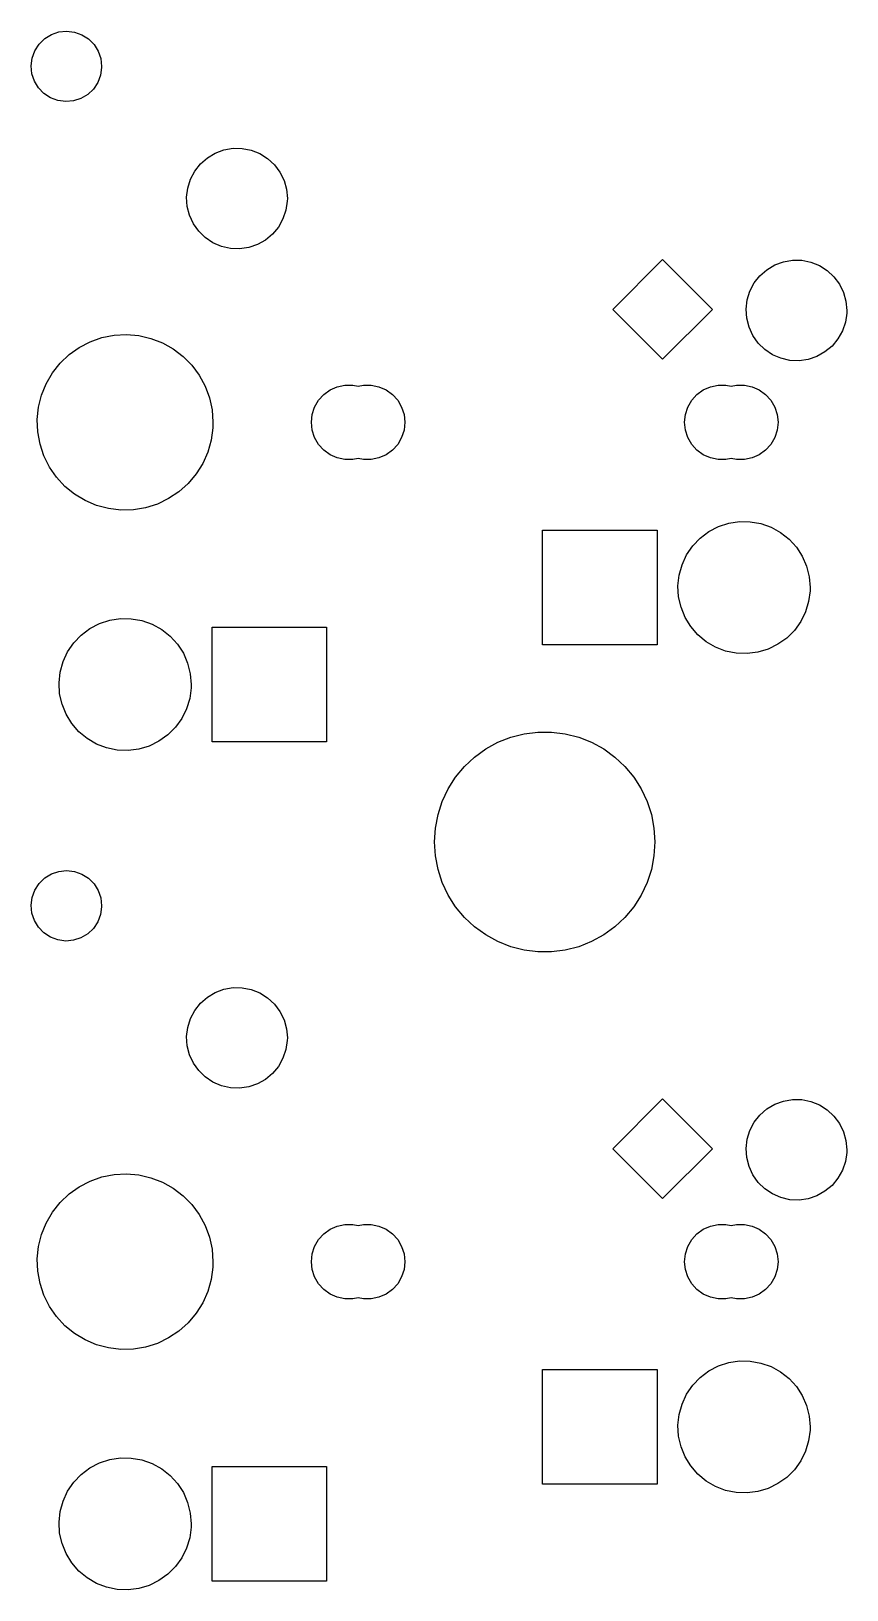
# Model space of a CAD drawing. Extents: x 62 to 249, y -153 to -61.
# Drawn here: x 88.16 to 106.68, y -114.51 to -79.13 of the extents above; entities that cross this region are included whole.
import ezdxf

# ---------------------------------------------------------------- set-up
doc = ezdxf.new("R2010")
doc.units = 0
doc.layers.add('BLACK', color=7, linetype='CONTINUOUS')

msp = doc.modelspace()

# ---------------------------------------------------------------- linework, layer by layer
at = {"layer": 'BLACK', "linetype": 'CONTINUOUS'}
for p, q in [((88.4722, -79.3029), (88.6241, -79.2094)), ((88.6241, -79.2094), (88.7929, -79.1519)), ((88.7929, -79.1519), (88.9703, -79.1333)), ((88.9703, -79.1333), (89.1474, -79.1544)), ((89.1474, -79.1544), (89.3154, -79.2142)), ((89.3154, -79.2142), (89.466, -79.3098)), ((88.1871, -79.7452), (88.2481, -79.5776)), ((88.2481, -79.5776), (88.3448, -79.4277)), ((88.3448, -79.4277), (88.4722, -79.3029)), ((89.466, -79.3098), (89.5917, -79.4364)), ((89.5917, -79.4364), (89.6862, -79.5876)), ((89.6862, -79.5876), (89.7448, -79.756)), ((88.1648, -79.9221), (88.1871, -79.7452)), ((88.1822, -80.0996), (88.1648, -79.9221)), ((89.7448, -79.756), (89.7647, -79.9333)), ((89.7647, -79.9333), (89.7644, -79.9556)), ((88.2385, -80.2688), (88.1822, -80.0996)), ((88.3309, -80.4214), (88.2385, -80.2688)), ((89.6762, -80.299), (89.5776, -80.4475)), ((89.7396, -80.1322), (89.6762, -80.299)), ((89.7644, -79.9556), (89.7396, -80.1322)), ((88.4548, -80.5497), (88.3309, -80.4214)), ((88.604, -80.6474), (88.4548, -80.5497)), ((88.7712, -80.7095), (88.604, -80.6474)), ((89.4484, -80.5705), (89.2952, -80.6618)), ((89.5776, -80.4475), (89.4484, -80.5705)), ((88.948, -80.7331), (88.7712, -80.7095)), ((89.1256, -80.7169), (88.948, -80.7331)), ((89.2952, -80.6618), (89.1256, -80.7169)), ((92.0079, -82.1442), (92.1652, -82.0063)), ((92.1652, -82.0063), (92.3449, -81.8993)), ((92.3449, -81.8993), (92.5412, -81.8269)), ((92.5412, -81.8269), (92.7473, -81.7915)), ((92.7473, -81.7915), (92.9565, -81.7943)), ((92.9565, -81.7943), (93.1616, -81.8351)), ((93.1616, -81.8351), (93.3559, -81.9126)), ((93.3559, -81.9126), (93.5328, -82.0242)), ((93.5328, -82.0242), (93.6864, -82.1662)), ((91.781, -82.4936), (91.8784, -82.3085)), ((91.8784, -82.3085), (92.0079, -82.1442)), ((93.6864, -82.1662), (93.8116, -82.3338)), ((93.8116, -82.3338), (93.9041, -82.5214)), ((91.6944, -82.9011), (91.719, -82.6934)), ((91.719, -82.6934), (91.781, -82.4936)), ((93.9041, -82.5214), (93.9609, -82.7227)), ((93.9609, -82.7227), (93.98, -82.931)), ((91.7081, -83.1098), (91.6944, -82.9011)), ((91.7596, -83.3125), (91.7081, -83.1098)), ((93.9784, -82.9908), (93.9484, -83.1978)), ((93.98, -82.931), (93.9784, -82.9908)), ((91.8471, -83.5025), (91.7596, -83.3125)), ((93.8812, -83.3959), (93.779, -83.5784)), ((93.9484, -83.1978), (93.8812, -83.3959)), ((91.9679, -83.6733), (91.8471, -83.5025)), ((92.1177, -83.8193), (91.9679, -83.6733)), ((92.2916, -83.9355), (92.1177, -83.8193)), ((93.6452, -83.7392), (93.4844, -83.873)), ((93.779, -83.5784), (93.6452, -83.7392)), ((92.4838, -84.0181), (92.2916, -83.9355)), ((92.6878, -84.0642), (92.4838, -84.0181)), ((92.8968, -84.0724), (92.6878, -84.0642)), ((93.1038, -84.0424), (92.8968, -84.0724)), ((93.3019, -83.9752), (93.1038, -84.0424)), ((93.4844, -83.873), (93.3019, -83.9752)), ((101.368, -85.4487), (102.499, -84.3173)), ((102.499, -84.3173), (103.631, -85.4487)), ((104.708, -84.6842), (104.865, -84.5463)), ((104.865, -84.5463), (105.045, -84.4393)), ((105.045, -84.4393), (105.241, -84.3669)), ((105.241, -84.3669), (105.447, -84.3315)), ((105.447, -84.3315), (105.656, -84.3343)), ((105.656, -84.3343), (105.862, -84.3751)), ((105.862, -84.3751), (106.056, -84.4526)), ((106.056, -84.4526), (106.233, -84.5642)), ((104.481, -85.0336), (104.578, -84.8485)), ((104.578, -84.8485), (104.708, -84.6842)), ((106.233, -84.5642), (106.386, -84.7062)), ((106.386, -84.7062), (106.512, -84.8738)), ((106.512, -84.8738), (106.604, -85.0614)), ((104.394, -85.4411), (104.419, -85.2334)), ((104.419, -85.2334), (104.481, -85.0336)), ((106.604, -85.0614), (106.661, -85.2627)), ((102.499, -86.5801), (101.368, -85.4487)), ((103.631, -85.4487), (102.499, -86.5801)), ((104.408, -85.6498), (104.394, -85.4411)), ((106.678, -85.5308), (106.648, -85.7378)), ((106.661, -85.2627), (106.68, -85.471)), ((106.68, -85.471), (106.678, -85.5308)), ((104.46, -85.8525), (104.408, -85.6498)), ((104.547, -86.0425), (104.46, -85.8525)), ((106.581, -85.9359), (106.479, -86.1184)), ((106.648, -85.7378), (106.581, -85.9359)), ((89.026, -86.4747), (89.2552, -86.3109)), ((89.2552, -86.3109), (89.5051, -86.1811)), ((89.5051, -86.1811), (89.7709, -86.0878)), ((89.7709, -86.0878), (90.0471, -86.0328)), ((90.0471, -86.0328), (90.3283, -86.0173)), ((90.3283, -86.0173), (90.6089, -86.0416)), ((90.6089, -86.0416), (90.8833, -86.1052)), ((90.8833, -86.1052), (91.146, -86.2069)), ((91.146, -86.2069), (91.3917, -86.3445)), ((104.668, -86.2133), (104.547, -86.0425)), ((104.818, -86.3593), (104.668, -86.2133)), ((106.345, -86.2792), (106.184, -86.413)), ((106.479, -86.1184), (106.345, -86.2792)), ((88.6479, -86.8903), (88.8222, -86.6691)), ((88.8222, -86.6691), (89.026, -86.4747)), ((91.3917, -86.3445), (91.6156, -86.5154)), ((91.6156, -86.5154), (91.8132, -86.7161)), ((104.992, -86.4755), (104.818, -86.3593)), ((105.184, -86.5581), (104.992, -86.4755)), ((105.388, -86.6042), (105.184, -86.5581)), ((105.597, -86.6124), (105.388, -86.6042)), ((105.804, -86.5824), (105.597, -86.6124)), ((106.002, -86.5152), (105.804, -86.5824)), ((106.184, -86.413), (106.002, -86.5152)), ((88.5064, -87.1338), (88.6479, -86.8903)), ((91.8132, -86.7161), (91.9805, -86.9426)), ((91.9805, -86.9426), (92.1142, -87.1905)), ((88.4007, -87.3949), (88.5064, -87.1338)), ((92.1142, -87.1905), (92.2117, -87.4547)), ((94.8076, -87.3787), (94.9515, -87.2741)), ((94.9515, -87.2741), (95.1141, -87.2017)), ((95.1141, -87.2017), (95.2881, -87.1648)), ((95.2881, -87.1648), (95.4659, -87.1648)), ((95.4659, -87.1648), (95.587, -87.1905)), ((95.587, -87.1905), (95.7081, -87.1648)), ((95.7081, -87.1648), (95.8859, -87.1648)), ((95.8859, -87.1648), (96.0599, -87.2017)), ((96.0599, -87.2017), (96.2224, -87.2741)), ((96.2224, -87.2741), (96.3664, -87.3787)), ((103.278, -87.3787), (103.422, -87.2741)), ((103.422, -87.2741), (103.584, -87.2017)), ((103.584, -87.2017), (103.758, -87.1648)), ((103.758, -87.1648), (103.936, -87.1648)), ((103.936, -87.1648), (104.057, -87.1905)), ((104.057, -87.1905), (104.178, -87.1648)), ((104.178, -87.1648), (104.356, -87.1648)), ((104.356, -87.1648), (104.53, -87.2017)), ((104.53, -87.2017), (104.692, -87.2741)), ((104.692, -87.2741), (104.836, -87.3787)), ((88.3041, -87.9484), (88.3328, -87.6682)), ((88.3328, -87.6682), (88.4007, -87.3949)), ((92.2117, -87.4547), (92.271, -87.7301)), ((92.271, -87.7301), (92.2909, -88.011)), ((94.5447, -87.8341), (94.5997, -87.6649)), ((94.5997, -87.6649), (94.6886, -87.5109)), ((94.6886, -87.5109), (94.8076, -87.3787)), ((96.3664, -87.3787), (96.4854, -87.5109)), ((96.4854, -87.5109), (96.5743, -87.6649)), ((96.5743, -87.6649), (96.6293, -87.8341)), ((103.015, -87.8341), (103.07, -87.6649)), ((103.07, -87.6649), (103.159, -87.5109)), ((103.159, -87.5109), (103.278, -87.3787)), ((104.836, -87.3787), (104.955, -87.5109)), ((104.955, -87.5109), (105.044, -87.6649)), ((105.044, -87.6649), (105.099, -87.8341)), ((88.3151, -88.2298), (88.3041, -87.9484)), ((92.2909, -88.011), (92.287, -88.1362)), ((94.5261, -88.011), (94.5447, -87.8341)), ((94.5447, -88.1879), (94.5261, -88.011)), ((96.6293, -87.8341), (96.6479, -88.011)), ((96.6479, -88.011), (96.6293, -88.1879)), ((102.996, -88.011), (103.015, -87.8341)), ((103.015, -88.1879), (102.996, -88.011)), ((105.099, -87.8341), (105.118, -88.011)), ((105.118, -88.011), (105.099, -88.1879)), ((88.3657, -88.5069), (88.3151, -88.2298)), ((92.2495, -88.4153), (92.173, -88.6864)), ((92.287, -88.1362), (92.2495, -88.4153)), ((94.5997, -88.3571), (94.5447, -88.1879)), ((94.6886, -88.5111), (94.5997, -88.3571)), ((96.5743, -88.3571), (96.4854, -88.5111)), ((96.6293, -88.1879), (96.5743, -88.3571)), ((103.07, -88.3571), (103.015, -88.1879)), ((103.159, -88.5111), (103.07, -88.3571)), ((105.044, -88.3571), (104.955, -88.5111)), ((105.099, -88.1879), (105.044, -88.3571)), ((88.4549, -88.774), (88.3657, -88.5069)), ((88.5808, -89.026), (88.4549, -88.774)), ((92.173, -88.6864), (92.0591, -88.944)), ((94.8076, -88.6433), (94.6886, -88.5111)), ((94.9515, -88.7479), (94.8076, -88.6433)), ((95.1141, -88.8203), (94.9515, -88.7479)), ((96.2224, -88.7479), (96.0599, -88.8203)), ((96.3664, -88.6433), (96.2224, -88.7479)), ((96.4854, -88.5111), (96.3664, -88.6433)), ((103.278, -88.6433), (103.159, -88.5111)), ((103.422, -88.7479), (103.278, -88.6433)), ((103.584, -88.8203), (103.422, -88.7479)), ((104.692, -88.7479), (104.53, -88.8203)), ((104.836, -88.6433), (104.692, -88.7479)), ((104.955, -88.5111), (104.836, -88.6433)), ((88.7409, -89.2577), (88.5808, -89.026)), ((92.0591, -88.944), (91.9101, -89.183)), ((95.2881, -88.8572), (95.1141, -88.8203)), ((95.4659, -88.8572), (95.2881, -88.8572)), ((95.587, -88.8315), (95.4659, -88.8572)), ((95.7081, -88.8572), (95.587, -88.8315)), ((95.8859, -88.8572), (95.7081, -88.8572)), ((96.0599, -88.8203), (95.8859, -88.8572)), ((103.758, -88.8572), (103.584, -88.8203)), ((103.936, -88.8572), (103.758, -88.8572)), ((104.057, -88.8315), (103.936, -88.8572)), ((104.178, -88.8572), (104.057, -88.8315)), ((104.356, -88.8572), (104.178, -88.8572)), ((104.53, -88.8203), (104.356, -88.8572)), ((88.9321, -89.4645), (88.7409, -89.2577)), ((89.1505, -89.6423), (88.9321, -89.4645)), ((91.7289, -89.3986), (91.5191, -89.5865)), ((91.9101, -89.183), (91.7289, -89.3986)), ((89.3918, -89.7876), (89.1505, -89.6423)), ((89.6511, -89.8974), (89.3918, -89.7876)), ((91.2849, -89.743), (91.031, -89.8649)), ((91.5191, -89.5865), (91.2849, -89.743)), ((89.9234, -89.9696), (89.6511, -89.8974)), ((90.2031, -90.0027), (89.9234, -89.9696)), ((90.4846, -89.9961), (90.2031, -90.0027)), ((90.7625, -89.9498), (90.4846, -89.9961)), ((91.031, -89.8649), (90.7625, -89.9498)), ((99.772, -93.061), (99.772, -90.461)), ((99.772, -90.461), (102.372, -90.461)), ((102.372, -90.461), (102.372, -93.061)), ((103.351, -90.6393), (103.548, -90.4917)), ((103.548, -90.4917), (103.766, -90.3782)), ((103.766, -90.3782), (103.999, -90.3018)), ((103.999, -90.3018), (104.242, -90.2647)), ((104.242, -90.2647), (104.488, -90.2677)), ((104.488, -90.2677), (104.73, -90.3108)), ((104.73, -90.3108), (104.962, -90.3928)), ((104.962, -90.3928), (105.177, -90.5116)), ((105.177, -90.5116), (105.37, -90.664)), ((103.043, -91.0201), (103.181, -90.817)), ((103.181, -90.817), (103.351, -90.6393)), ((105.37, -90.664), (105.535, -90.8458)), ((105.535, -90.8458), (105.669, -91.0522)), ((102.874, -91.4799), (102.939, -91.2431)), ((102.939, -91.2431), (103.043, -91.0201)), ((105.669, -91.0522), (105.767, -91.2776)), ((102.847, -91.7244), (102.874, -91.4799)), ((105.767, -91.2776), (105.827, -91.516)), ((105.827, -91.516), (105.847, -91.761)), ((102.862, -91.9698), (102.847, -91.7244)), ((102.916, -92.2096), (102.862, -91.9698)), ((105.845, -91.8343), (105.813, -92.078)), ((105.847, -91.761), (105.845, -91.8343)), ((103.008, -92.4373), (102.916, -92.2096)), ((105.742, -92.3132), (105.633, -92.5336)), ((105.813, -92.078), (105.742, -92.3132)), ((89.4977, -92.6917), (89.7157, -92.5782)), ((89.7157, -92.5782), (89.9494, -92.5018)), ((89.9494, -92.5018), (90.1924, -92.4647)), ((90.1924, -92.4647), (90.4382, -92.4677)), ((90.4382, -92.4677), (90.6802, -92.5108)), ((90.6802, -92.5108), (90.9119, -92.5928)), ((90.9119, -92.5928), (91.1271, -92.7116)), ((92.272, -95.261), (92.272, -92.661)), ((92.272, -92.661), (94.872, -92.661)), ((94.872, -92.661), (94.872, -95.261)), ((103.137, -92.6469), (103.008, -92.4373)), ((103.298, -92.8327), (103.137, -92.6469)), ((105.633, -92.5336), (105.489, -92.7332)), ((88.9928, -93.2201), (89.1313, -93.017)), ((89.1313, -93.017), (89.3011, -92.8393)), ((89.3011, -92.8393), (89.4977, -92.6917)), ((91.1271, -92.7116), (91.32, -92.864)), ((91.32, -92.864), (91.4854, -93.0458)), ((103.487, -92.9897), (103.298, -92.8327)), ((103.699, -93.1137), (103.487, -92.9897)), ((105.315, -92.9067), (105.115, -93.0494)), ((105.489, -92.7332), (105.315, -92.9067)), ((88.8893, -93.4431), (88.9928, -93.2201)), ((91.4854, -93.0458), (91.619, -93.2522)), ((91.619, -93.2522), (91.717, -93.4776)), ((102.372, -93.061), (99.772, -93.061)), ((103.929, -93.2014), (103.699, -93.1137)), ((104.169, -93.2504), (103.929, -93.2014)), ((104.415, -93.2595), (104.169, -93.2504)), ((104.659, -93.2282), (104.415, -93.2595)), ((104.894, -93.1576), (104.659, -93.2282)), ((105.115, -93.0494), (104.894, -93.1576)), ((88.7974, -93.9244), (88.8236, -93.6799)), ((88.8236, -93.6799), (88.8893, -93.4431)), ((91.717, -93.4776), (91.7769, -93.716)), ((91.7769, -93.716), (91.797, -93.961)), ((88.8116, -94.1698), (88.7974, -93.9244)), ((91.7952, -94.0343), (91.7631, -94.278)), ((91.797, -93.961), (91.7952, -94.0343)), ((88.8656, -94.4096), (88.8116, -94.1698)), ((88.9581, -94.6373), (88.8656, -94.4096)), ((91.7631, -94.278), (91.6917, -94.5132)), ((89.0866, -94.8469), (88.9581, -94.6373)), ((91.5828, -94.7336), (91.4393, -94.9332)), ((91.6917, -94.5132), (91.5828, -94.7336)), ((89.2475, -95.0327), (89.0866, -94.8469)), ((89.4366, -95.1897), (89.2475, -95.0327)), ((91.2652, -95.1067), (91.0651, -95.2494)), ((91.4393, -94.9332), (91.2652, -95.1067)), ((98.7576, -95.2739), (99.0495, -95.1584)), ((99.0495, -95.1584), (99.3535, -95.0803)), ((99.3535, -95.0803), (99.665, -95.0409)), ((99.665, -95.0409), (99.979, -95.0409)), ((99.979, -95.0409), (100.29, -95.0803)), ((100.29, -95.0803), (100.595, -95.1584)), ((100.595, -95.1584), (100.886, -95.2739)), ((89.6489, -95.3137), (89.4366, -95.1897)), ((89.8785, -95.4014), (89.6489, -95.3137)), ((90.1194, -95.4504), (89.8785, -95.4014)), ((90.365, -95.4595), (90.1194, -95.4504)), ((90.6089, -95.4282), (90.365, -95.4595)), ((90.8443, -95.3576), (90.6089, -95.4282)), ((91.0651, -95.2494), (90.8443, -95.3576)), ((94.872, -95.261), (92.272, -95.261)), ((98.2284, -95.6097), (98.4824, -95.4252)), ((98.4824, -95.4252), (98.7576, -95.2739)), ((100.886, -95.2739), (101.162, -95.4252)), ((101.162, -95.4252), (101.416, -95.6097)), ((97.7995, -96.0665), (97.9996, -95.8246)), ((97.9996, -95.8246), (98.2284, -95.6097)), ((101.416, -95.6097), (101.644, -95.8246)), ((101.644, -95.8246), (101.845, -96.0665)), ((97.6312, -96.3316), (97.7995, -96.0665)), ((101.845, -96.0665), (102.013, -96.3316)), ((97.4976, -96.6157), (97.6312, -96.3316)), ((102.013, -96.3316), (102.146, -96.6157)), ((97.3417, -97.2227), (97.4005, -96.9143)), ((97.4005, -96.9143), (97.4976, -96.6157)), ((102.146, -96.6157), (102.243, -96.9143)), ((102.243, -96.9143), (102.302, -97.2227)), ((97.322, -97.536), (97.3417, -97.2227)), ((102.302, -97.2227), (102.322, -97.536)), ((97.3417, -97.8493), (97.322, -97.536)), ((102.322, -97.536), (102.302, -97.8493)), ((97.4005, -98.1577), (97.3417, -97.8493)), ((102.302, -97.8493), (102.243, -98.1577)), ((88.4722, -98.3529), (88.6241, -98.2594)), ((88.6241, -98.2594), (88.7929, -98.2019)), ((88.7929, -98.2019), (88.9703, -98.1833)), ((88.9703, -98.1833), (89.1474, -98.2044)), ((89.1474, -98.2044), (89.3154, -98.2642)), ((89.3154, -98.2642), (89.466, -98.3598)), ((97.4976, -98.4563), (97.4005, -98.1577)), ((102.243, -98.1577), (102.146, -98.4563)), ((88.1871, -98.7952), (88.2481, -98.6276)), ((88.2481, -98.6276), (88.3448, -98.4777)), ((88.3448, -98.4777), (88.4722, -98.3529)), ((89.466, -98.3598), (89.5917, -98.4864)), ((89.5917, -98.4864), (89.6862, -98.6376)), ((89.6862, -98.6376), (89.7448, -98.806)), ((97.6312, -98.7404), (97.4976, -98.4563)), ((102.146, -98.4563), (102.013, -98.7404)), ((88.1648, -98.9721), (88.1871, -98.7952)), ((88.1822, -99.1496), (88.1648, -98.9721)), ((89.7644, -99.0056), (89.7396, -99.1822)), ((89.7448, -98.806), (89.7647, -98.9833)), ((89.7647, -98.9833), (89.7644, -99.0056)), ((97.7995, -99.0055), (97.6312, -98.7404)), ((97.9996, -99.2474), (97.7995, -99.0055)), ((101.845, -99.0055), (101.644, -99.2474)), ((102.013, -98.7404), (101.845, -99.0055)), ((88.2385, -99.3188), (88.1822, -99.1496)), ((88.3309, -99.4714), (88.2385, -99.3188)), ((89.6762, -99.349), (89.5776, -99.4975)), ((89.7396, -99.1822), (89.6762, -99.349)), ((98.2284, -99.4623), (97.9996, -99.2474)), ((101.644, -99.2474), (101.416, -99.4623)), ((88.4548, -99.5997), (88.3309, -99.4714)), ((88.604, -99.6974), (88.4548, -99.5997)), ((88.7712, -99.7595), (88.604, -99.6974)), ((89.2952, -99.7118), (89.1256, -99.7669)), ((89.4484, -99.6205), (89.2952, -99.7118)), ((89.5776, -99.4975), (89.4484, -99.6205)), ((98.4824, -99.6468), (98.2284, -99.4623)), ((98.7576, -99.7981), (98.4824, -99.6468)), ((101.162, -99.6468), (100.886, -99.7981)), ((101.416, -99.4623), (101.162, -99.6468)), ((88.948, -99.7831), (88.7712, -99.7595)), ((89.1256, -99.7669), (88.948, -99.7831)), ((99.0495, -99.9136), (98.7576, -99.7981)), ((99.3535, -99.9917), (99.0495, -99.9136)), ((99.665, -100.031), (99.3535, -99.9917)), ((99.979, -100.031), (99.665, -100.031)), ((100.29, -99.9917), (99.979, -100.031)), ((100.595, -99.9136), (100.29, -99.9917)), ((100.886, -99.7981), (100.595, -99.9136)), ((92.0079, -101.194), (92.1652, -101.056)), ((92.1652, -101.056), (92.3449, -100.949)), ((92.3449, -100.949), (92.5412, -100.877)), ((92.5412, -100.877), (92.7473, -100.842)), ((92.7473, -100.842), (92.9565, -100.844)), ((92.9565, -100.844), (93.1616, -100.885)), ((93.1616, -100.885), (93.3559, -100.963)), ((93.3559, -100.963), (93.5328, -101.074)), ((93.5328, -101.074), (93.6864, -101.216)), ((91.781, -101.544), (91.8784, -101.358)), ((91.8784, -101.358), (92.0079, -101.194)), ((93.6864, -101.216), (93.8116, -101.384)), ((93.8116, -101.384), (93.9041, -101.571)), ((91.6944, -101.951), (91.719, -101.743)), ((91.719, -101.743), (91.781, -101.544)), ((93.9041, -101.571), (93.9609, -101.773)), ((93.9609, -101.773), (93.98, -101.981)), ((91.7081, -102.16), (91.6944, -101.951)), ((91.7596, -102.363), (91.7081, -102.16)), ((93.9784, -102.041), (93.9484, -102.248)), ((93.98, -101.981), (93.9784, -102.041)), ((91.8471, -102.552), (91.7596, -102.363)), ((91.9679, -102.723), (91.8471, -102.552)), ((93.8812, -102.446), (93.779, -102.628)), ((93.9484, -102.248), (93.8812, -102.446)), ((92.1177, -102.869), (91.9679, -102.723)), ((92.2916, -102.985), (92.1177, -102.869)), ((93.4844, -102.923), (93.3019, -103.025)), ((93.6452, -102.789), (93.4844, -102.923)), ((93.779, -102.628), (93.6452, -102.789)), ((92.4838, -103.068), (92.2916, -102.985)), ((92.6878, -103.114), (92.4838, -103.068)), ((92.8968, -103.122), (92.6878, -103.114)), ((93.1038, -103.092), (92.8968, -103.122)), ((93.3019, -103.025), (93.1038, -103.092)), ((101.368, -104.499), (102.499, -103.367)), ((102.499, -103.367), (103.631, -104.499)), ((104.708, -103.734), (104.865, -103.596)), ((104.865, -103.596), (105.045, -103.489)), ((105.045, -103.489), (105.241, -103.417)), ((105.241, -103.417), (105.447, -103.382)), ((105.447, -103.382), (105.656, -103.384)), ((105.656, -103.384), (105.862, -103.425)), ((105.862, -103.425), (106.056, -103.503)), ((106.056, -103.503), (106.233, -103.614)), ((106.233, -103.614), (106.386, -103.756)), ((104.481, -104.084), (104.578, -103.898)), ((104.578, -103.898), (104.708, -103.734)), ((106.386, -103.756), (106.512, -103.924)), ((106.512, -103.924), (106.604, -104.111)), ((104.394, -104.491), (104.419, -104.283)), ((104.419, -104.283), (104.481, -104.084)), ((106.604, -104.111), (106.661, -104.313)), ((106.661, -104.313), (106.68, -104.521)), ((102.499, -105.63), (101.368, -104.499)), ((103.631, -104.499), (102.499, -105.63)), ((104.408, -104.7), (104.394, -104.491)), ((104.46, -104.903), (104.408, -104.7)), ((106.678, -104.581), (106.648, -104.788)), ((106.68, -104.521), (106.678, -104.581)), ((104.547, -105.093), (104.46, -104.903)), ((106.581, -104.986), (106.479, -105.168)), ((106.648, -104.788), (106.581, -104.986)), ((89.026, -105.525), (89.2552, -105.361)), ((89.2552, -105.361), (89.5051, -105.231)), ((89.5051, -105.231), (89.7709, -105.138)), ((89.7709, -105.138), (90.0471, -105.083)), ((90.0471, -105.083), (90.3283, -105.067)), ((90.3283, -105.067), (90.6089, -105.092)), ((90.6089, -105.092), (90.8833, -105.155)), ((90.8833, -105.155), (91.146, -105.257)), ((91.146, -105.257), (91.3917, -105.394)), ((91.3917, -105.394), (91.6156, -105.565)), ((104.668, -105.263), (104.547, -105.093)), ((104.818, -105.409), (104.668, -105.263)), ((104.992, -105.525), (104.818, -105.409)), ((106.345, -105.329), (106.184, -105.463)), ((106.479, -105.168), (106.345, -105.329)), ((88.6479, -105.94), (88.8222, -105.719)), ((88.8222, -105.719), (89.026, -105.525)), ((91.6156, -105.565), (91.8132, -105.766)), ((91.8132, -105.766), (91.9805, -105.993)), ((105.184, -105.608), (104.992, -105.525)), ((105.388, -105.654), (105.184, -105.608)), ((105.597, -105.662), (105.388, -105.654)), ((105.804, -105.632), (105.597, -105.662)), ((106.002, -105.565), (105.804, -105.632)), ((106.184, -105.463), (106.002, -105.565)), ((88.5064, -106.184), (88.6479, -105.94)), ((91.9805, -105.993), (92.1142, -106.24)), ((88.3328, -106.718), (88.4007, -106.445)), ((88.4007, -106.445), (88.5064, -106.184)), ((92.1142, -106.24), (92.2117, -106.505)), ((94.6886, -106.561), (94.8076, -106.429)), ((94.8076, -106.429), (94.9515, -106.324)), ((94.9515, -106.324), (95.1141, -106.252)), ((95.1141, -106.252), (95.2881, -106.215)), ((95.2881, -106.215), (95.4659, -106.215)), ((95.4659, -106.215), (95.587, -106.24)), ((95.587, -106.24), (95.7081, -106.215)), ((95.7081, -106.215), (95.8859, -106.215)), ((95.8859, -106.215), (96.0599, -106.252)), ((96.0599, -106.252), (96.2224, -106.324)), ((96.2224, -106.324), (96.3664, -106.429)), ((96.3664, -106.429), (96.4854, -106.561)), ((103.159, -106.561), (103.278, -106.429)), ((103.278, -106.429), (103.422, -106.324)), ((103.422, -106.324), (103.584, -106.252)), ((103.584, -106.252), (103.758, -106.215)), ((103.758, -106.215), (103.936, -106.215)), ((103.936, -106.215), (104.057, -106.24)), ((104.057, -106.24), (104.178, -106.215)), ((104.178, -106.215), (104.356, -106.215)), ((104.356, -106.215), (104.53, -106.252)), ((104.53, -106.252), (104.692, -106.324)), ((104.692, -106.324), (104.836, -106.429)), ((104.836, -106.429), (104.955, -106.561)), ((88.3041, -106.998), (88.3328, -106.718)), ((92.2117, -106.505), (92.271, -106.78)), ((92.271, -106.78), (92.2909, -107.061)), ((94.5447, -106.884), (94.5997, -106.715)), ((94.5997, -106.715), (94.6886, -106.561)), ((96.4854, -106.561), (96.5743, -106.715)), ((96.5743, -106.715), (96.6293, -106.884)), ((103.015, -106.884), (103.07, -106.715)), ((103.07, -106.715), (103.159, -106.561)), ((104.955, -106.561), (105.044, -106.715)), ((105.044, -106.715), (105.099, -106.884)), ((88.3151, -107.28), (88.3041, -106.998)), ((92.287, -107.186), (92.2495, -107.465)), ((92.2909, -107.061), (92.287, -107.186)), ((94.5261, -107.061), (94.5447, -106.884)), ((94.5447, -107.238), (94.5261, -107.061)), ((96.6293, -106.884), (96.6479, -107.061)), ((96.6479, -107.061), (96.6293, -107.238)), ((102.996, -107.061), (103.015, -106.884)), ((103.015, -107.238), (102.996, -107.061)), ((105.099, -106.884), (105.118, -107.061)), ((105.118, -107.061), (105.099, -107.238)), ((88.3657, -107.557), (88.3151, -107.28)), ((92.2495, -107.465), (92.173, -107.736)), ((94.5997, -107.407), (94.5447, -107.238)), ((94.6886, -107.561), (94.5997, -107.407)), ((96.5743, -107.407), (96.4854, -107.561)), ((96.6293, -107.238), (96.5743, -107.407)), ((103.07, -107.407), (103.015, -107.238)), ((103.159, -107.561), (103.07, -107.407)), ((105.044, -107.407), (104.955, -107.561)), ((105.099, -107.238), (105.044, -107.407)), ((88.4549, -107.824), (88.3657, -107.557)), ((88.5808, -108.076), (88.4549, -107.824)), ((92.173, -107.736), (92.0591, -107.994)), ((94.8076, -107.693), (94.6886, -107.561)), ((94.9515, -107.798), (94.8076, -107.693)), ((95.1141, -107.87), (94.9515, -107.798)), ((95.2881, -107.907), (95.1141, -107.87)), ((95.587, -107.882), (95.4659, -107.907)), ((95.7081, -107.907), (95.587, -107.882)), ((96.0599, -107.87), (95.8859, -107.907)), ((96.2224, -107.798), (96.0599, -107.87)), ((96.3664, -107.693), (96.2224, -107.798)), ((96.4854, -107.561), (96.3664, -107.693)), ((103.278, -107.693), (103.159, -107.561)), ((103.422, -107.798), (103.278, -107.693)), ((103.584, -107.87), (103.422, -107.798)), ((103.758, -107.907), (103.584, -107.87)), ((104.057, -107.882), (103.936, -107.907)), ((104.178, -107.907), (104.057, -107.882)), ((104.53, -107.87), (104.356, -107.907)), ((104.692, -107.798), (104.53, -107.87)), ((104.836, -107.693), (104.692, -107.798)), ((104.955, -107.561), (104.836, -107.693)), ((88.7409, -108.308), (88.5808, -108.076)), ((91.9101, -108.233), (91.7289, -108.449)), ((92.0591, -107.994), (91.9101, -108.233)), ((95.4659, -107.907), (95.2881, -107.907)), ((95.8859, -107.907), (95.7081, -107.907)), ((103.936, -107.907), (103.758, -107.907)), ((104.356, -107.907), (104.178, -107.907)), ((88.9321, -108.514), (88.7409, -108.308)), ((89.1505, -108.692), (88.9321, -108.514)), ((91.7289, -108.449), (91.5191, -108.636)), ((89.3918, -108.838), (89.1505, -108.692)), ((89.6511, -108.947), (89.3918, -108.838)), ((89.9234, -109.02), (89.6511, -108.947)), ((91.031, -108.915), (90.7625, -109)), ((91.2849, -108.793), (91.031, -108.915)), ((91.5191, -108.636), (91.2849, -108.793)), ((90.2031, -109.053), (89.9234, -109.02)), ((90.4846, -109.046), (90.2031, -109.053)), ((90.7625, -109), (90.4846, -109.046)), ((99.772, -112.111), (99.772, -109.511)), ((99.772, -109.511), (102.372, -109.511)), ((102.372, -109.511), (102.372, -112.111)), ((103.351, -109.689), (103.548, -109.542)), ((103.548, -109.542), (103.766, -109.428)), ((103.766, -109.428), (103.999, -109.352)), ((103.999, -109.352), (104.242, -109.315)), ((104.242, -109.315), (104.488, -109.318)), ((104.488, -109.318), (104.73, -109.361)), ((104.73, -109.361), (104.962, -109.443)), ((104.962, -109.443), (105.177, -109.562)), ((105.177, -109.562), (105.37, -109.714)), ((103.043, -110.07), (103.181, -109.867)), ((103.181, -109.867), (103.351, -109.689)), ((105.37, -109.714), (105.535, -109.896)), ((105.535, -109.896), (105.669, -110.102)), ((102.874, -110.53), (102.939, -110.293)), ((102.939, -110.293), (103.043, -110.07)), ((105.669, -110.102), (105.767, -110.328)), ((105.767, -110.328), (105.827, -110.566)), ((102.847, -110.774), (102.874, -110.53)), ((105.827, -110.566), (105.847, -110.811)), ((102.862, -111.02), (102.847, -110.774)), ((102.916, -111.26), (102.862, -111.02)), ((105.845, -110.884), (105.813, -111.128)), ((105.847, -110.811), (105.845, -110.884)), ((103.008, -111.487), (102.916, -111.26)), ((105.742, -111.363), (105.633, -111.584)), ((105.813, -111.128), (105.742, -111.363)), ((89.3011, -111.889), (89.4977, -111.742)), ((89.4977, -111.742), (89.7157, -111.628)), ((89.7157, -111.628), (89.9494, -111.552)), ((89.9494, -111.552), (90.1924, -111.515)), ((90.1924, -111.515), (90.4382, -111.518)), ((90.4382, -111.518), (90.6802, -111.561)), ((90.6802, -111.561), (90.9119, -111.643)), ((90.9119, -111.643), (91.1271, -111.762)), ((91.1271, -111.762), (91.32, -111.914)), ((92.272, -114.311), (92.272, -111.711)), ((92.272, -111.711), (94.872, -111.711)), ((94.872, -111.711), (94.872, -114.311)), ((103.137, -111.697), (103.008, -111.487)), ((103.298, -111.883), (103.137, -111.697)), ((105.489, -111.783), (105.315, -111.957)), ((105.633, -111.584), (105.489, -111.783)), ((88.9928, -112.27), (89.1313, -112.067)), ((89.1313, -112.067), (89.3011, -111.889)), ((91.32, -111.914), (91.4854, -112.096)), ((91.4854, -112.096), (91.619, -112.302)), ((102.372, -112.111), (99.772, -112.111)), ((103.487, -112.04), (103.298, -111.883)), ((103.699, -112.164), (103.487, -112.04)), ((105.115, -112.099), (104.894, -112.208)), ((105.315, -111.957), (105.115, -112.099)), ((88.8236, -112.73), (88.8893, -112.493)), ((88.8893, -112.493), (88.9928, -112.27)), ((91.619, -112.302), (91.717, -112.528)), ((103.929, -112.251), (103.699, -112.164)), ((104.169, -112.3), (103.929, -112.251)), ((104.415, -112.309), (104.169, -112.3)), ((104.659, -112.278), (104.415, -112.309)), ((104.894, -112.208), (104.659, -112.278)), ((88.7974, -112.974), (88.8236, -112.73)), ((91.717, -112.528), (91.7769, -112.766)), ((91.7769, -112.766), (91.797, -113.011)), ((88.8116, -113.22), (88.7974, -112.974)), ((91.7952, -113.084), (91.7631, -113.328)), ((91.797, -113.011), (91.7952, -113.084)), ((88.8656, -113.46), (88.8116, -113.22)), ((88.9581, -113.687), (88.8656, -113.46)), ((91.7631, -113.328), (91.6917, -113.563)), ((89.0866, -113.897), (88.9581, -113.687)), ((89.2475, -114.083), (89.0866, -113.897)), ((91.5827, -113.784), (91.4393, -113.983)), ((91.6917, -113.563), (91.5827, -113.784)), ((89.4366, -114.24), (89.2475, -114.083)), ((89.6489, -114.364), (89.4366, -114.24)), ((91.2652, -114.157), (91.0651, -114.299)), ((91.4393, -113.983), (91.2652, -114.157)), ((89.8785, -114.451), (89.6489, -114.364)), ((90.1194, -114.5), (89.8785, -114.451)), ((90.365, -114.509), (90.1194, -114.5)), ((90.6089, -114.478), (90.365, -114.509)), ((90.8443, -114.408), (90.6089, -114.478)), ((91.0651, -114.299), (90.8443, -114.408)), ((94.872, -114.311), (92.272, -114.311))]:
    msp.add_line(p, q, dxfattribs=at)

doc.saveas('drawing.dxf')
